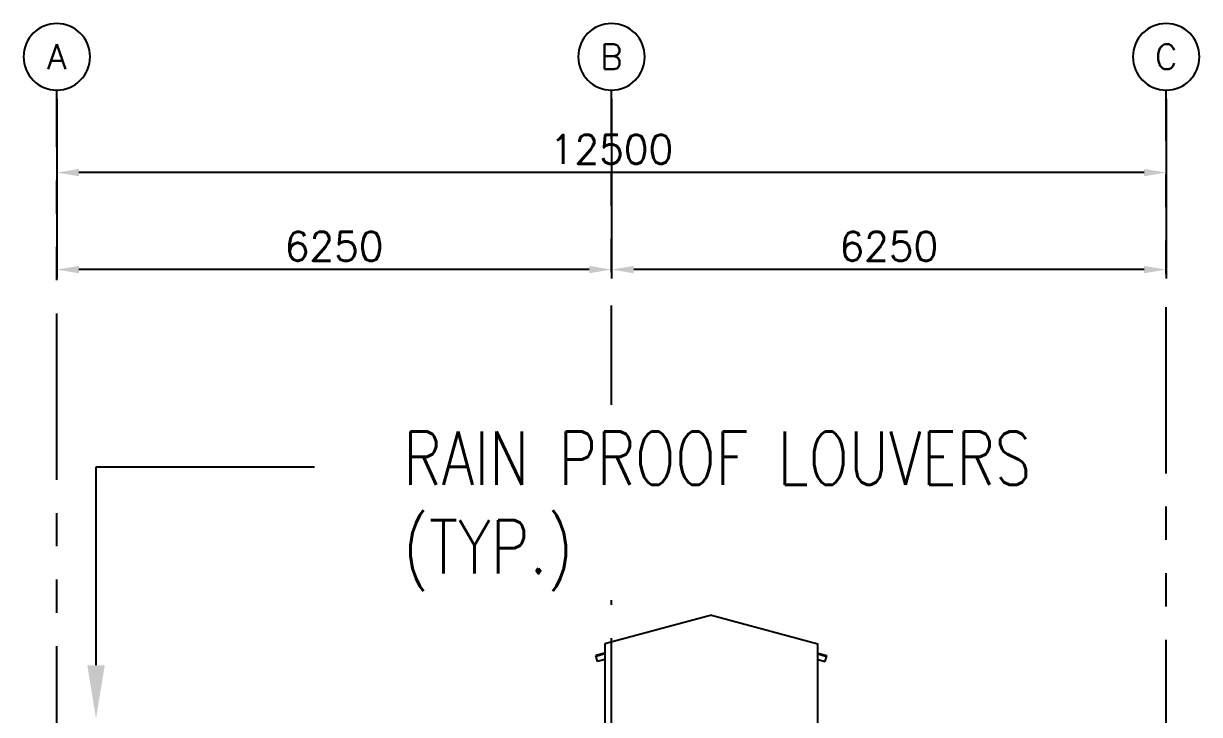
# Model space of a CAD drawing. Header units: inches. Extents: x 10298 to 58665, y -34908 to 21181.
# Drawn here: x 11918 to 25168, y -22555 to -14764 of the extents above; entities that cross this region are included whole.
import ezdxf
from ezdxf import colors
from ezdxf.entities.mleader import LeaderData, LeaderLine
from ezdxf.enums import TextEntityAlignment as Align
from ezdxf.math import Vec2, Vec3

# ---------------------------------------------------------------- set-up
doc = ezdxf.new("R2010")
doc.units = ezdxf.units.IN
doc.header["$MEASUREMENT"] = 0
doc.linetypes.add('HIDDEN2', pattern=[0.1875, 0.125, -0.0625])
doc.linetypes.add('PHANTOM', pattern=[2.5, 1.25, -0.25, 0.25, -0.25, 0.25, -0.25])
for name, color, linetype in [('GRID_TXT45', 4, 'Continuous'), ('M-DIM', 8, 'Continuous'), ('M-HVAC-PIPE-NEW', 6, 'HIDDEN2'), ('M-X-BKGD', 8, 'Continuous')]:
    doc.layers.add(name, color=color, linetype=linetype)
doc.styles.add('RomanS', font='romans.shx', dxfattribs={"width": 0.8})
doc.styles.add('SIMPLEX', font='simplex.shx')

# ---------------------------------------------------------------- blocks, each defined once
blk = doc.blocks.new('GRID_SYM')
at = {"color": 2}
blk.add_circle((0, 6), 6, dxfattribs=at)
at = {"layer": 'GRID_TXT45', "color": 4, "style": 'SIMPLEX'}
blk.add_attdef('GRD_TXT', text='', height=4.5, dxfattribs=at).set_placement((0, 6), align=Align.MIDDLE_CENTER)
blk = doc.blocks.new('GRID 2')
at = {"layer": 'M-DIM', "linetype": 'PHANTOM', "ltscale": 1500}
for p, q in [((25732, -24502), (25732, -5108)), ((31982, -24412), (31982, -5108)), ((38232, -24430), (38232, -5108))]:
    blk.add_line(p, q, dxfattribs=at)
at = {"layer": 'M-DIM'}
for p, q in [((25732, -5208), (25732, -6139)), ((25732, -5208), (25732, -7232)), ((31982, -5208), (31982, -7232)), ((38232, -5208), (38232, -6139)), ((38232, -5208), (38232, -7232)), ((31982, -5308), (31982, -7232)), ((37982, -6039), (25982, -6039)), ((31732, -7132), (25982, -7132)), ((37982, -7132), (32232, -7132))]:
    blk.add_line(p, q, dxfattribs=at)
for points in [[(25982, -5997), (25982, -6080), (25732, -6039)], [(37982, -5997), (37982, -6080), (38232, -6039)], [(25982, -7091), (25982, -7174), (25732, -7132)], [(31732, -7091), (31732, -7174), (31982, -7132)], [(32232, -7091), (32232, -7174), (31982, -7132)], [(37982, -7091), (37982, -7174), (38232, -7132)]]:
    blk.add_solid(points, dxfattribs=at)
ref = blk.add_blockref('GRID_SYM', (25732, -5108), dxfattribs=dict(xscale=-62.5, yscale=62.5, zscale=62.5))
ref.add_attrib('GRD_TXT', 'A', dxfattribs={"layer": 'GRID_TXT45', "color": 4, "height": 281, "style": 'SIMPLEX'}).set_placement((25732, -4733), align=Align.MIDDLE_CENTER)
ref = blk.add_blockref('GRID_SYM', (31982, -5108), dxfattribs=dict(xscale=-62.5, yscale=62.5, zscale=62.5))
ref.add_attrib('GRD_TXT', 'B', dxfattribs={"layer": 'GRID_TXT45', "color": 4, "height": 281, "style": 'SIMPLEX'}).set_placement((31982, -4733), align=Align.MIDDLE_CENTER)
ref = blk.add_blockref('GRID_SYM', (38232, -5108), dxfattribs=dict(xscale=-62.5, yscale=62.5, zscale=62.5))
ref.add_attrib('GRD_TXT', 'C', dxfattribs={"layer": 'GRID_TXT45', "color": 4, "height": 281, "style": 'SIMPLEX'}).set_placement((38232, -4733), align=Align.MIDDLE_CENTER)
at = {"layer": 'M-DIM', "char_height": 325, "attachment_point": 5, "style": 'SIMPLEX'}
for s, insert in [('\\A1;12500', (31982, -5776)), ('\\A1;6250', (28857, -6870)), ('\\A1;6250', (35107, -6870))]:
    blk.add_mtext(s, dxfattribs=dict(at, insert=insert))

msp = doc.modelspace()

# ---------------------------------------------------------------- linework, layer by layer
at = {"layer": 'M-X-BKGD'}
for p, q in [((19668, -21433), (18468, -21758)), ((19668, -21433), (20868, -21758)), ((18468, -21862), (18368, -21889)), ((18468, -21758), (18468, -22988)), ((20868, -22988), (20868, -21758)), ((20868, -21862), (20968, -21889)), ((18386, -21957), (18368, -21889)), ((18468, -21872), (18371, -21899)), ((18468, -21934), (18386, -21957)), ((20868, -21872), (20965, -21899)), ((20868, -21934), (20950, -21957)), ((20950, -21957), (20968, -21889))]:
    msp.add_line(p, q, dxfattribs=at)

# ---------------------------------------------------------------- block references
msp.add_blockref('GRID 2', (-13439, -10406), dxfattribs=at)

# ---------------------------------------------------------------- next in the draw order: leaders
at = {"layer": 'M-HVAC-PIPE-NEW'}
ml = msp.add_multileader_mtext('Standard', dxfattribs=at)
ml.set_content('RAIN PROOF LOUVERS\\P(TYP.)', color=2, style='RomanS')
ml.set_leader_properties(color=2)
ml.build(insert=Vec2(0, 0))
ml.multileader.update_dxf_attribs({"dogleg_length": 16770, "arrow_head_size": 600})
ctx = ml.context
ctx.base_point, ctx.char_height, ctx.arrow_head_size, ctx.landing_gap_size, ctx.plane_origin = Vec3(15197, -19764), 600, 600, 1000, Vec3(17635, -12367)
notes = []
notes.append((ctx, [(0, (1, 1, 0), (12735, -19764), (1, 0), 2462, [(0, [(12735, -22600)], 0, [])])]))
ctx.mtext.insert, ctx.mtext.flow_direction = Vec3(16197, -19364), 5
ctx.mtext.has_bg_fill, ctx.mtext.bg_color, ctx.mtext.bg_scale_factor, ctx.mtext.bg_transparency, ctx.mtext.use_window_bg_color = 1, -1023410167, 1.5, 0, 1
for ctx, leaders in notes:
    for number, flags, end, landing, length, lines in leaders:
        leader = LeaderData()
        leader.index, (leader.has_last_leader_line, leader.has_dogleg_vector, leader.attachment_direction) = number, flags
        leader.last_leader_point, leader.dogleg_vector, leader.dogleg_length = Vec3(end), Vec3(landing), length
        for number, points, colour, breaks in lines:
            line = LeaderLine()
            line.index, line.vertices, line.color, line.breaks = number, Vec3.list(points), colors.encode_raw_color(colour), breaks
            leader.lines.append(line)
        ctx.leaders.append(leader)

doc.saveas('drawing.dxf')
